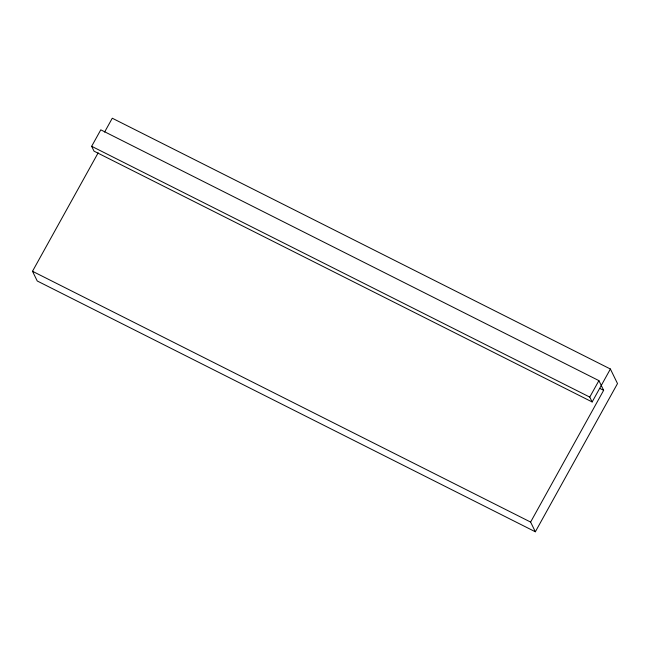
<?xml version="1.0" encoding="UTF-8"?>
<svg xmlns="http://www.w3.org/2000/svg" width="650" height="650" viewBox="0 0 650 650"><rect width="100%" height="100%" fill="white"/><g stroke="black" fill="none" stroke-linecap="round" stroke-linejoin="round"><path stroke-width="0.97" d="M610.391 369.013L592.142 401.952L94.022 151.149L91.658 146.299L100.782 129.829L598.902 380.624L603.639 390.333L530.611 522.072L535.348 531.781L617.5 383.581L610.391 369.013L112.279 118.219L104.593 132.088M535.348 531.781L37.237 280.987L32.5 271.277L98.174 152.807M592.142 401.952L589.769 397.093L598.902 380.624M600.015 388.513L603.639 390.333M91.658 146.299L589.769 397.093M32.5 271.277L530.611 522.072"/></g></svg>
